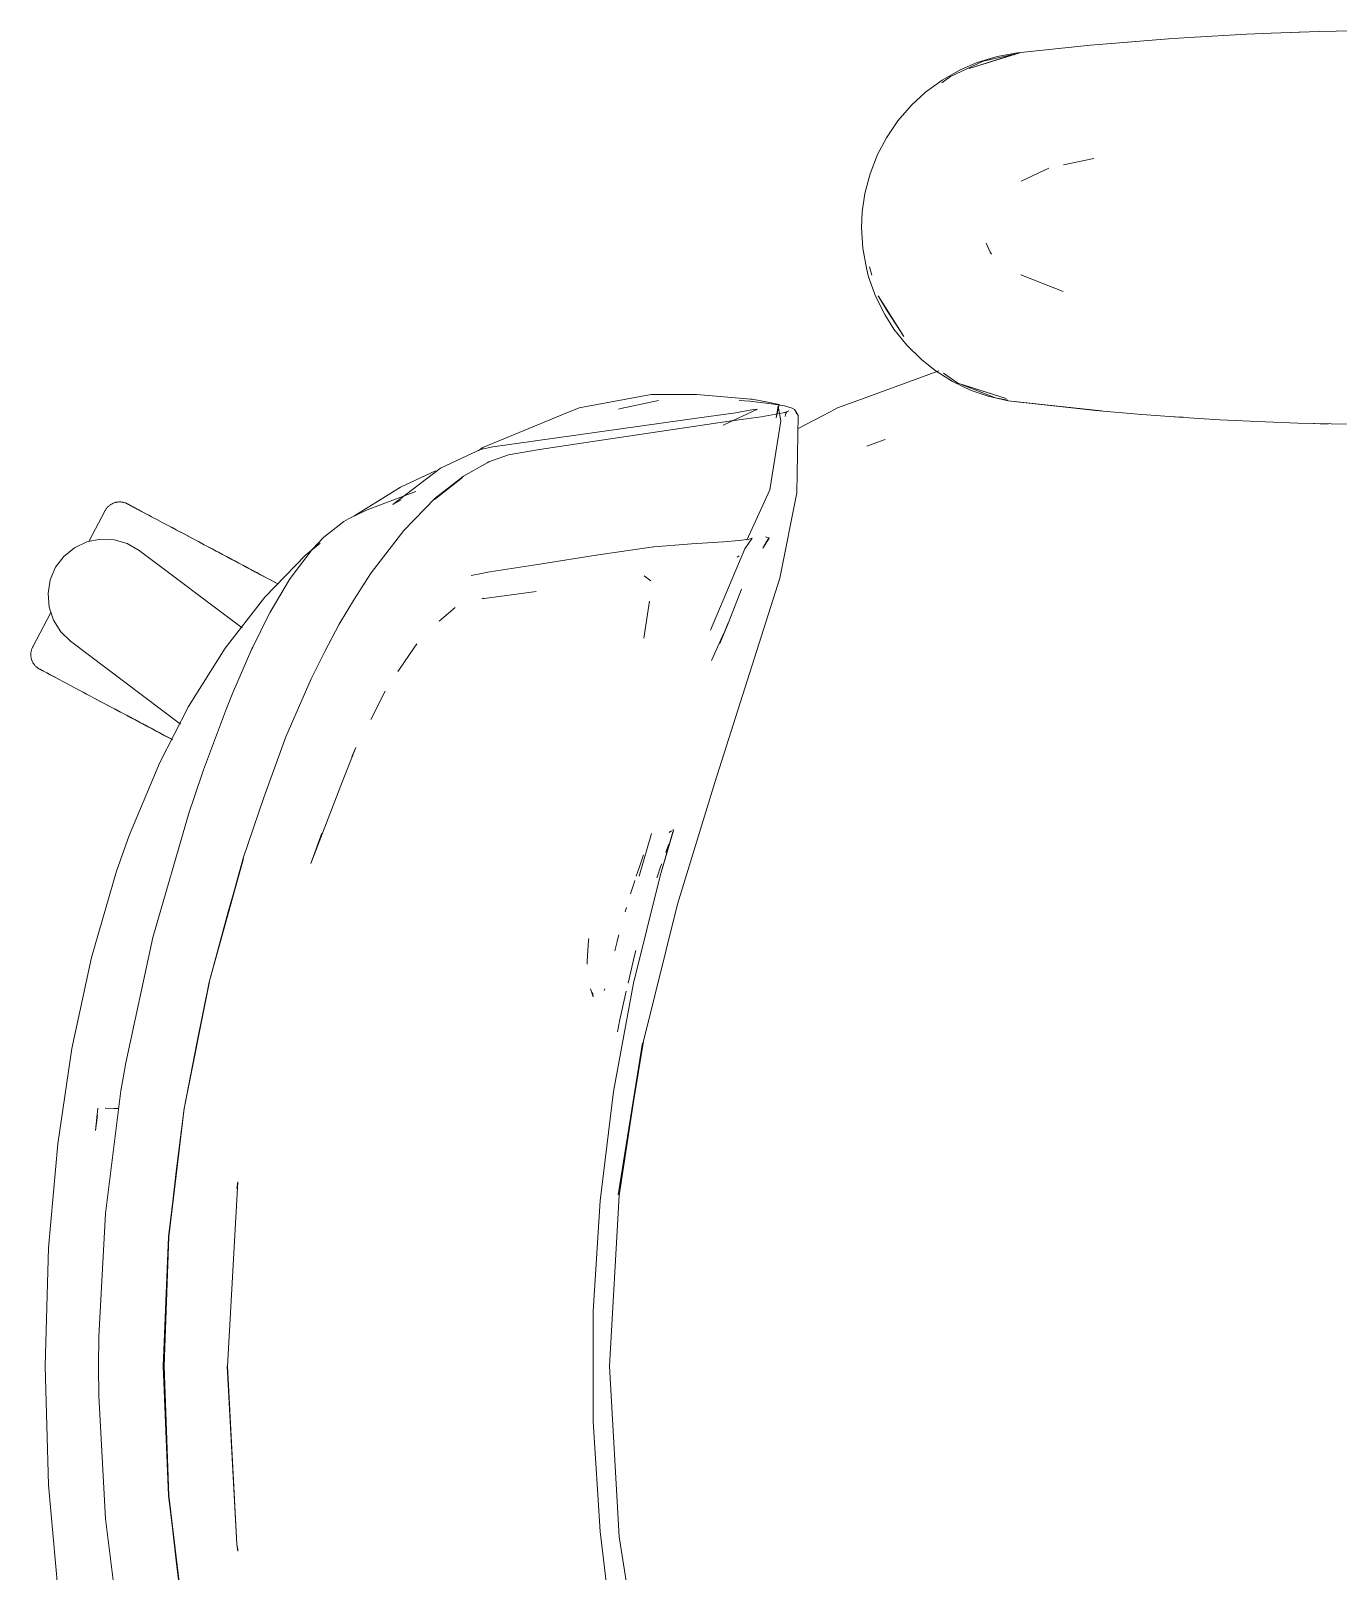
# Model space of a CAD drawing. Header units: millimetres. Extents: x 79795 to 317870, y -36033 to 97293.
# Drawn here: x 185102.3 to 185423.8, y 33353.2 to 33731.9 of the extents above; entities that cross this region are included whole.
import ezdxf

# ---------------------------------------------------------------- set-up
doc = ezdxf.new("R2010")
doc.units = ezdxf.units.MM
doc.header["$MEASUREMENT"] = 0
doc.layers.add('G-IMPT', color=8, linetype='CONTINUOUS', lineweight=9)
doc.layers.add('I-FURN', color=8, linetype='CONTINUOUS', lineweight=9)

msp = doc.modelspace()

# ---------------------------------------------------------------- linework, layer by layer
at = {"layer": 'G-IMPT'}
for p, q in [((185382.05, 33729.98), (185366.99, 33728.73)), ((185373.87, 33729.33), (185372.19, 33729.16)), ((185382.05, 33729.98), (185387.14, 33730.3)), ((185387.14, 33730.3), (185401.28, 33731.11)), ((185407.3, 33731.37), (185401.28, 33731.11)), ((185407.3, 33731.37), (185419.06, 33731.76)), ((185412.19, 33731.51), (185414.12, 33731.62)), ((185414.12, 33731.62), (185415.62, 33731.63)), ((185427.48, 33731.92), (185419.06, 33731.76)), ((185345.45, 33726.48), (185332.99, 33722.65)), ((185332.99, 33722.65), (185342.14, 33725.56)), ((185335.03, 33724.12), (185339.89, 33725.58)), ((185336.48, 33724.44), (185344.89, 33726.35)), ((185344.94, 33726.48), (185339.89, 33725.58)), ((185345.45, 33726.48), (185342.14, 33725.56)), ((185362.86, 33728.39), (185344.94, 33726.48)), ((185366.99, 33728.73), (185362.86, 33728.39)), ((185330.79, 33722.31), (185326.35, 33719.79)), ((185336.48, 33724.44), (185328.42, 33720.7)), ((185330.79, 33722.31), (185335.03, 33724.12)), ((185322.27, 33716.8), (185326.35, 33719.79)), ((185326.31, 33719.1), (185328.42, 33720.7)), ((185322.27, 33716.8), (185318.83, 33713.63)), ((185315.51, 33709.8), (185318.83, 33713.63)), ((185312.68, 33705.63), (185315.51, 33709.8)), ((185312.68, 33705.63), (185310.49, 33701.47)), ((185310.49, 33701.47), (185308.66, 33696.76)), ((185363.65, 33700.51), (185356.22, 33698.94)), ((185307.39, 33691.89), (185308.66, 33696.76)), ((185345.82, 33694.91), (185352.6, 33698.17)), ((185307.39, 33691.89), (185306.75, 33687.38)), ((185306.57, 33683.53), (185306.75, 33687.38)), ((185306.57, 33683.53), (185306.87, 33678.49)), ((185306.87, 33678.49), (185307.75, 33673.54)), ((185337.19, 33679.7), (185338.2, 33677.48)), ((185338.2, 33677.48), (185338.5, 33677.03)), ((185307.75, 33673.54), (185308.31, 33671.41)), ((185309.11, 33671.85), (185308.49, 33673.88)), ((185310.02, 33666.64), (185308.31, 33671.41)), ((185356.15, 33667.81), (185345.73, 33671.95)), ((185310.02, 33666.64), (185312.27, 33662.13)), ((185310.67, 33666.74), (185312.83, 33663.06)), ((185310.67, 33666.74), (185316.99, 33656.79)), ((185312.27, 33662.13), (185314.53, 33658.58)), ((185312.83, 33663.06), (185316.99, 33656.79)), ((185317.72, 33654.61), (185314.53, 33658.58)), ((185317.72, 33654.61), (185321.33, 33651.06)), ((185321.33, 33651.06), (185324.63, 33648.43)), ((185325.53, 33648.32), (185306.59, 33641.37)), ((185328.96, 33645.7), (185324.63, 33648.43)), ((185330.28, 33645.31), (185326.7, 33647.73)), ((185328.96, 33645.7), (185333.54, 33643.51)), ((185254.81, 33642.47), (185237.11, 33639.23)), ((185254.81, 33642.47), (185261.78, 33642.5)), ((185261.78, 33642.5), (185265.95, 33642.5)), ((185269.9, 33642.16), (185265.95, 33642.5)), ((185279.23, 33641.35), (185269.9, 33642.16)), ((185330.28, 33645.31), (185332.99, 33644.41)), ((185330.28, 33645.31), (185342.14, 33641.5)), ((185339.5, 33641.7), (185331.32, 33644.9)), ((185332.99, 33644.41), (185342.14, 33641.5)), ((185333.54, 33643.51), (185337.67, 33642.07)), ((185342.63, 33640.91), (185337.67, 33642.07)), ((185237.11, 33639.23), (185233.26, 33637.64)), ((185247.37, 33639.02), (185246.79, 33638.86)), ((185256.67, 33641.06), (185247.37, 33639.02)), ((185280.94, 33638.92), (185272.53, 33634.93)), ((185275.05, 33637.94), (185280.07, 33638.77)), ((185279.06, 33640.83), (185276.47, 33641.05)), ((185283.75, 33640.32), (185279.06, 33640.83)), ((185279.23, 33641.35), (185279.7, 33641.31)), ((185279.7, 33641.31), (185283.95, 33640.5)), ((185280.94, 33638.92), (185280.07, 33638.77)), ((185288.17, 33638.12), (185281.91, 33637.01)), ((185284.36, 33640.24), (185283.75, 33640.32)), ((185283.95, 33640.5), (185286.27, 33640.06)), ((185284.36, 33640.24), (185287.64, 33639.71)), ((185285.55, 33636.78), (185286.27, 33640.06)), ((185285.55, 33636.78), (185286.04, 33639.65)), ((185286.04, 33639.65), (185286.72, 33636.06)), ((185287.55, 33637.95), (185288.65, 33638.51)), ((185287.55, 33637.95), (185288.17, 33638.12)), ((185289.5, 33639.16), (185287.64, 33639.71)), ((185288.15, 33638.11), (185287.83, 33637.57)), ((185288.15, 33638.11), (185288.65, 33638.51)), ((185289.5, 33639.16), (185290.04, 33638.83)), ((185290.04, 33638.83), (185290.41, 33638.34)), ((185291.02, 33637.3), (185290.41, 33638.34)), ((185290.54, 33637.72), (185290.41, 33638.34)), ((185290.41, 33638.34), (185290.44, 33638.26)), ((185290.54, 33637.72), (185290.44, 33638.26)), ((185290.96, 33634.11), (185298.86, 33638.26)), ((185298.86, 33638.26), (185300.62, 33639.18)), ((185306.59, 33641.37), (185300.62, 33639.18)), ((185342.56, 33641.13), (185339.5, 33641.7)), ((185342.63, 33640.91), (185365.59, 33638.46)), ((185342.63, 33640.91), (185345.45, 33640.58)), ((185342.63, 33640.91), (185364.07, 33638.56)), ((185365.59, 33638.46), (185345.45, 33640.58)), ((185364.07, 33638.56), (185375.47, 33637.57)), ((185213.44, 33629.45), (185229.89, 33636.25)), ((185263.09, 33636.29), (185215.87, 33629.61)), ((185229.89, 33636.25), (185233.26, 33637.64)), ((185274.05, 33635.9), (185243.18, 33631.34)), ((185263.09, 33636.29), (185273.75, 33637.73)), ((185275.05, 33637.94), (185273.75, 33637.73)), ((185281.91, 33637.01), (185274.05, 33635.9)), ((185284.01, 33619.02), (185286.72, 33636.06)), ((185287.75, 33637.07), (185287.83, 33637.57)), ((185290.64, 33618.32), (185291.02, 33637.3)), ((185385.76, 33636.84), (185375.47, 33637.57)), ((185383.71, 33636.98), (185382.3, 33637.11)), ((185383.71, 33636.98), (185385.62, 33636.89)), ((185385.76, 33636.84), (185394.63, 33636.28)), ((185405.93, 33635.74), (185394.63, 33636.28)), ((185405.93, 33635.74), (185413.81, 33635.45)), ((185426.12, 33635.16), (185413.81, 33635.45)), ((185417.68, 33635.37), (185419.34, 33635.29)), ((185419.34, 33635.29), (185421.42, 33635.29)), ((185243.18, 33631.34), (185227.41, 33628.95)), ((185307.89, 33629.78), (185312.36, 33631.41)), ((185312.36, 33631.41), (185308.48, 33630.03)), ((185209.52, 33627.4), (185203, 33624.36)), ((185209.52, 33627.4), (185212.88, 33628.97)), ((185212.27, 33628.68), (185213.44, 33629.45)), ((185215.87, 33629.61), (185212.88, 33628.97)), ((185219.74, 33627.65), (185214.95, 33625.9)), ((185219.74, 33627.65), (185227.41, 33628.95)), ((185307.89, 33629.78), (185308.48, 33630.03)), ((185191.29, 33615.42), (185203, 33624.36)), ((185201.81, 33623.69), (185193.18, 33619.71)), ((185208.7, 33622.39), (185214.53, 33625.68)), ((185214.53, 33625.68), (185214.95, 33625.9)), ((185193.18, 33619.71), (185181.73, 33612.59)), ((185201.52, 33616.67), (185208.47, 33622.07)), ((185201.52, 33616.67), (185205.09, 33619.48)), ((185208.7, 33622.39), (185201.73, 33616.98)), ((185208.47, 33622.07), (185205.09, 33619.48)), ((185196.95, 33618.65), (185185.04, 33614.14)), ((185191.29, 33615.42), (185193.32, 33616.58)), ((185193.99, 33609.07), (185201.73, 33616.98)), ((185284.01, 33619.02), (185278.39, 33606.67)), ((185290.64, 33618.32), (185286.44, 33597.36)), ((185179.24, 33611.28), (185180.37, 33611.89)), ((185180.37, 33611.89), (185182.81, 33613.07)), ((185182.81, 33613.07), (185185.04, 33614.14)), ((185179.24, 33611.28), (185174.37, 33607.42)), ((185193.99, 33609.07), (185185.97, 33598.64)), ((185171.48, 33604.39), (185166.77, 33598.26)), ((185169.81, 33602.97), (185173.48, 33605.97)), ((185174.37, 33607.42), (185171.48, 33604.39)), ((185241.35, 33603), (185255.42, 33605.03)), ((185255.5, 33605.05), (185255.42, 33605.03)), ((185255.5, 33605.05), (185263.74, 33605.66)), ((185263.74, 33605.66), (185264.73, 33605.74)), ((185264.73, 33605.74), (185272.59, 33606.3)), ((185277.9, 33604.52), (185269.46, 33584.54)), ((185272.59, 33606.3), (185276.46, 33606.59)), ((185276.55, 33606.6), (185276.46, 33606.59)), ((185276.55, 33606.6), (185278.93, 33606.89)), ((185279.66, 33607.19), (185277.9, 33604.52)), ((185278.94, 33606.9), (185278.93, 33606.89)), ((185278.94, 33606.9), (185279.66, 33607.19)), ((185282.28, 33604.73), (185283.8, 33607.21)), ((185283.86, 33607.19), (185282.28, 33604.73)), ((185283.8, 33607.21), (185282.31, 33604.74)), ((185282.93, 33607.49), (185283.8, 33607.21)), ((185283.86, 33607.19), (185283.8, 33607.21)), ((185169.81, 33602.97), (185159.85, 33592.68)), ((185226.88, 33600.71), (185215.15, 33598.91)), ((185226.88, 33600.71), (185227.48, 33600.81)), ((185227.99, 33600.89), (185227.48, 33600.81)), ((185241.35, 33603), (185227.99, 33600.89)), ((185276.45, 33602.8), (185276.01, 33602.53)), ((185161.17, 33588.97), (185165.9, 33596.97)), ((185166.77, 33598.26), (185165.9, 33596.97)), ((185181.92, 33592.28), (185185.8, 33598.38)), ((185185.8, 33598.38), (185185.97, 33598.64)), ((185210.54, 33597.96), (185212.7, 33598.42)), ((185212.7, 33598.42), (185214.68, 33598.84)), ((185215.15, 33598.91), (185214.68, 33598.84)), ((185254.76, 33596.66), (185253.12, 33597.93)), ((185270.45, 33547.12), (185286.44, 33597.36)), ((185150.05, 33580.08), (185159.85, 33592.68)), ((185226.58, 33594.03), (185213.22, 33592.25)), ((185273.76, 33586.18), (185277.02, 33594.65)), ((185160.86, 33588.38), (185161.17, 33588.97)), ((185181.92, 33592.28), (185178.15, 33586.06)), ((185202.72, 33586.75), (185206.63, 33590.09)), ((185213.22, 33592.25), (185213.69, 33592.4)), ((185254.41, 33591.71), (185253.01, 33582.54)), ((185254.41, 33591.71), (185254.36, 33591.36)), ((185160.86, 33588.38), (185156.86, 33580.37)), ((185174.58, 33579.27), (185178.15, 33586.06)), ((185271.74, 33581.28), (185273.77, 33586.38)), ((185273.77, 33586.38), (185271.74, 33581.26)), ((185273.76, 33586.18), (185271.74, 33581.28)), ((185272.74, 33583.8), (185269.69, 33577.08)), ((185141.07, 33565.78), (185150.05, 33580.08)), ((185156.64, 33579.92), (185151.87, 33568.96)), ((185156.64, 33579.92), (185156.86, 33580.37)), ((185174.58, 33579.27), (185171.2, 33572.54)), ((185196.45, 33580.12), (185192.95, 33574.99)), ((185196.45, 33580.12), (185197.2, 33581.22)), ((185192.95, 33574.99), (185192.56, 33574.41)), ((185165.02, 33558.31), (185171.2, 33572.54)), ((185151.87, 33568.96), (185150.39, 33565.28)), ((185189.42, 33569.51), (185185.88, 33562.54)), ((185133.98, 33552.01), (185141.07, 33565.78)), ((185144.79, 33550.21), (185150.39, 33565.28)), ((185159.56, 33543.43), (185165.02, 33558.31)), ((185178.53, 33546.35), (185182.25, 33555.68)), ((185182.25, 33555.68), (185181.25, 33553.43)), ((185126.46, 33534.03), (185133.98, 33552.01)), ((185144.79, 33550.21), (185142.45, 33543.39)), ((185141.25, 33539.78), (185142.45, 33543.39)), ((185159.56, 33543.43), (185154.55, 33528.52)), ((185171.15, 33527.18), (185177.86, 33544.62)), ((185177.86, 33544.62), (185178.53, 33546.35)), ((185261.27, 33517.15), (185270.45, 33547.12)), ((185141.25, 33539.78), (185132.31, 33508.96)), ((185126.46, 33534.03), (185123.39, 33525.3)), ((185171.15, 33527.18), (185173.87, 33534.61)), ((185251.85, 33524.09), (185254.88, 33534.52)), ((185257.04, 33524.1), (185260.31, 33535.32)), ((185257.04, 33524.1), (185260.15, 33534.92)), ((185257.04, 33524.1), (185260.1, 33534.63)), ((185259.22, 33534.78), (185259.83, 33535.17)), ((185259.22, 33534.78), (185259.43, 33534.93)), ((185260.1, 33534.63), (185260.15, 33534.92)), ((185260.31, 33535.32), (185260.18, 33535.56)), ((185146.17, 33498.02), (185154.55, 33528.52)), ((185146.17, 33498.02), (185154.6, 33528.43)), ((185150.82, 33515.26), (185154.6, 33528.43)), ((185252.97, 33529.27), (185252.21, 33527.11)), ((185258.42, 33529.87), (185258.77, 33530.85)), ((185258.77, 33530.85), (185259.16, 33531.92)), ((185123.39, 33525.3), (185117.22, 33504.06)), ((185251.95, 33526.39), (185251.18, 33524.09)), ((185251.95, 33526.39), (185252.21, 33527.11)), ((185256.41, 33524.09), (185257.15, 33526.32)), ((185257.43, 33527.12), (185257.15, 33526.32)), ((185250.56, 33522.17), (185249.77, 33519.68)), ((185250.49, 33497.78), (185257.04, 33524.1)), ((185250.8, 33522.96), (185250.56, 33522.17)), ((185256.41, 33524.09), (185256.26, 33523.64)), ((185261.27, 33517.15), (185252.95, 33483.46)), ((185150.82, 33515.26), (185146.17, 33498.02)), ((185248.78, 33516.39), (185248.45, 33515.27)), ((185246.87, 33509.6), (185245.88, 33505.73)), ((185246.87, 33509.6), (185246.48, 33508.07)), ((185125.64, 33478.17), (185132.31, 33508.96)), ((185239.17, 33504.54), (185239.45, 33508.24)), ((185239.45, 33508.24), (185239.48, 33508.72)), ((185250.72, 33504.51), (185251.06, 33505.8)), ((185117.22, 33504.06), (185112.4, 33481.69)), ((185239.17, 33504.54), (185239.07, 33503.16)), ((185239.07, 33502.46), (185239.07, 33503.16)), ((185249.17, 33497.76), (185250.72, 33504.51)), ((185139.99, 33466.89), (185146.21, 33498.13)), ((185146.21, 33498.13), (185140, 33466.97)), ((185146.17, 33498.02), (185143.09, 33483)), ((185240.61, 33494.37), (185239.92, 33496.32)), ((185240.61, 33494.37), (185240.39, 33495.42)), ((185243.28, 33495.97), (185243.41, 33496.38)), ((185250.49, 33497.78), (185245.56, 33471.11)), ((185247.01, 33488.37), (185248.72, 33495.79)), ((185246.54, 33485.74), (185247.01, 33488.37)), ((185139.99, 33466.89), (185143.09, 33483)), ((185252.95, 33483.46), (185246.7, 33445.72)), ((185246.7, 33445.72), (185252.69, 33483.08)), ((185246.96, 33445.55), (185252.69, 33483.08)), ((185108.91, 33458.27), (185112.4, 33481.69)), ((185124.46, 33471.25), (185125.64, 33478.17)), ((185120.65, 33441.08), (185124.46, 33471.25)), ((185245.56, 33471.11), (185242.26, 33444.19)), ((185118.81, 33466.98), (185118.16, 33461.56)), ((185118.73, 33465.33), (185118.16, 33461.56)), ((185120.57, 33467.01), (185122.67, 33466.93)), ((185120.57, 33467.01), (185120.68, 33467.01)), ((185123.91, 33466.89), (185122.67, 33466.93)), ((185136.17, 33435.38), (185140, 33466.97)), ((185136.21, 33435.34), (185139.99, 33466.89)), ((185138.05, 33451.41), (185139.99, 33466.89)), ((185106.65, 33432.7), (185108.91, 33458.27)), ((185138.05, 33451.41), (185136.21, 33435.34)), ((185150.66, 33403.56), (185153.17, 33448.9)), ((185153.17, 33448.9), (185152.94, 33447.29)), ((185153.21, 33448.84), (185153.17, 33448.59)), ((185152.94, 33447.29), (185153.17, 33448.59)), ((185246.96, 33445.55), (185244.6, 33403.56)), ((185240.61, 33417.12), (185242.26, 33444.19)), ((185119.03, 33410.87), (185120.65, 33441.08)), ((185134.84, 33403.56), (185136.17, 33435.38)), ((185136.21, 33435.34), (185135.07, 33403.56)), ((185136.21, 33435.34), (185135.54, 33420.44)), ((185105.8, 33403.56), (185106.65, 33432.7)), ((185135.54, 33420.44), (185135.07, 33403.56)), ((185240.61, 33390), (185240.61, 33417.12)), ((185119.03, 33410.87), (185118.94, 33403.56)), ((185106.65, 33374.42), (185105.8, 33403.56)), ((185119.03, 33396.25), (185118.94, 33403.56)), ((185136.17, 33371.74), (185134.84, 33403.56)), ((185135.54, 33386.68), (185135.07, 33403.56)), ((185136.21, 33371.78), (185135.07, 33403.56)), ((185150.61, 33403.56), (185152.94, 33359.83)), ((185150.66, 33403.56), (185152.94, 33359.83)), ((185246.96, 33361.57), (185244.6, 33403.56)), ((185119.03, 33396.25), (185120.65, 33366.05)), ((185240.61, 33390), (185242.26, 33362.93)), ((185135.54, 33386.68), (185136.21, 33371.78)), ((185108.91, 33348.85), (185106.65, 33374.42)), ((185136.17, 33371.74), (185140, 33340.15)), ((185136.21, 33371.78), (185139.99, 33340.23)), ((185136.21, 33371.78), (185138.05, 33355.71)), ((185120.65, 33366.05), (185124.46, 33335.88)), ((185245.56, 33336.01), (185242.26, 33362.93)), ((185252.95, 33323.66), (185246.96, 33361.57)), ((185152.94, 33359.83), (185153.2, 33358.06)), ((185152.94, 33359.83), (185153.17, 33358.53)), ((185153.21, 33358.28), (185153.17, 33358.53)), ((185139.99, 33340.23), (185138.05, 33355.71))]:
    msp.add_line(p, q, dxfattribs=at)
at = {"layer": 'I-FURN'}
for p, q in [((185121.72, 33615.28), (185121.85, 33615.37)), ((185121.85, 33615.37), (185121.99, 33615.46)), ((185121.99, 33615.46), (185122.12, 33615.54)), ((185122.12, 33615.54), (185122.26, 33615.62)), ((185122.26, 33615.62), (185122.41, 33615.69)), ((185122.41, 33615.69), (185122.56, 33615.76)), ((185122.56, 33615.76), (185122.71, 33615.82)), ((185122.71, 33615.82), (185122.86, 33615.87)), ((185122.86, 33615.87), (185123.01, 33615.92)), ((185123.01, 33615.92), (185123.17, 33615.96)), ((185123.17, 33615.96), (185123.32, 33616)), ((185123.32, 33616), (185123.48, 33616.03)), ((185123.48, 33616.03), (185123.64, 33616.05)), ((185123.64, 33616.05), (185123.8, 33616.06)), ((185123.8, 33616.06), (185123.96, 33616.07)), ((185123.96, 33616.07), (185124.12, 33616.08)), ((185124.12, 33616.08), (185124.29, 33616.08)), ((185124.29, 33616.08), (185124.45, 33616.07)), ((185124.45, 33616.07), (185124.61, 33616.05)), ((185124.61, 33616.05), (185124.77, 33616.03)), ((185124.77, 33616.03), (185124.93, 33616)), ((185124.93, 33616), (185125.08, 33615.96)), ((185125.08, 33615.96), (185125.24, 33615.92)), ((185125.24, 33615.92), (185125.39, 33615.88)), ((185125.39, 33615.88), (185125.55, 33615.82)), ((185125.55, 33615.82), (185125.7, 33615.76)), ((185125.7, 33615.76), (185125.84, 33615.7)), ((185125.84, 33615.7), (185125.99, 33615.63)), ((185125.99, 33615.63), (185126.03, 33615.61)), ((185126.03, 33615.61), (185126.05, 33615.6)), ((185126.03, 33615.6), (185126.03, 33615.61)), ((185126.07, 33615.58), (185126.03, 33615.6)), ((185126.05, 33615.6), (185126.11, 33615.56)), ((185126.16, 33615.54), (185126.07, 33615.58)), ((185126.11, 33615.56), (185126.21, 33615.51)), ((185126.28, 33615.47), (185126.16, 33615.54)), ((185126.21, 33615.51), (185126.35, 33615.44)), ((185126.44, 33615.39), (185126.28, 33615.47)), ((185126.35, 33615.44), (185126.53, 33615.34)), ((185126.64, 33615.28), (185126.44, 33615.39)), ((185126.53, 33615.34), (185126.75, 33615.22)), ((185120.57, 33613.94), (185116.54, 33606.36)), ((185120.57, 33613.94), (185120.65, 33614.08)), ((185120.65, 33614.08), (185120.74, 33614.22)), ((185120.74, 33614.22), (185120.83, 33614.35)), ((185120.83, 33614.35), (185120.92, 33614.48)), ((185120.92, 33614.48), (185121.02, 33614.61)), ((185121.02, 33614.61), (185121.13, 33614.73)), ((185121.13, 33614.73), (185121.24, 33614.85)), ((185121.24, 33614.85), (185121.35, 33614.96)), ((185121.35, 33614.96), (185121.47, 33615.07)), ((185121.47, 33615.07), (185121.59, 33615.18)), ((185121.59, 33615.18), (185121.72, 33615.28)), ((185126.88, 33615.15), (185126.64, 33615.28)), ((185126.75, 33615.22), (185127, 33615.09)), ((185127.16, 33615), (185126.88, 33615.15)), ((185127, 33615.09), (185127.3, 33614.93)), ((185127.48, 33614.83), (185127.16, 33615)), ((185127.3, 33614.93), (185127.64, 33614.75)), ((185127.83, 33614.65), (185127.48, 33614.83)), ((185127.64, 33614.75), (185128.01, 33614.55)), ((185128.23, 33614.44), (185127.83, 33614.65)), ((185128.01, 33614.55), (185128.42, 33614.33)), ((185128.66, 33614.21), (185128.23, 33614.44)), ((185128.42, 33614.33), (185128.87, 33614.1)), ((185129.12, 33613.96), (185128.66, 33614.21)), ((185128.87, 33614.1), (185129.35, 33613.84)), ((185129.62, 33613.69), (185129.12, 33613.96)), ((185129.35, 33613.84), (185129.87, 33613.56)), ((185130.16, 33613.41), (185129.62, 33613.69)), ((185129.87, 33613.56), (185130.42, 33613.27)), ((185130.73, 33613.11), (185130.16, 33613.41)), ((185130.42, 33613.27), (185131, 33612.96)), ((185131.33, 33612.79), (185130.73, 33613.11)), ((185131.96, 33612.45), (185131.33, 33612.79)), ((185132.63, 33612.1), (185131.96, 33612.45)), ((185133.32, 33611.73), (185132.63, 33612.1)), ((185134.04, 33611.34), (185133.32, 33611.73)), ((185134.79, 33610.94), (185134.04, 33611.34)), ((185135.57, 33610.53), (185134.79, 33610.94)), ((185136.37, 33610.11), (185135.57, 33610.53)), ((185137.19, 33609.67), (185136.37, 33610.11)), ((185136.75, 33609.91), (185137.58, 33609.46)), ((185138.04, 33609.22), (185137.19, 33609.67)), ((185137.58, 33609.46), (185138.44, 33609.01)), ((185138.91, 33608.76), (185138.04, 33609.22)), ((185138.44, 33609.01), (185139.31, 33608.54)), ((185139.8, 33608.28), (185138.91, 33608.76)), ((185139.31, 33608.54), (185140.21, 33608.06)), ((185140.7, 33607.8), (185139.8, 33608.28)), ((185140.21, 33608.06), (185141.12, 33607.58)), ((185141.62, 33607.31), (185140.7, 33607.8)), ((185110.42, 33602.69), (185113.04, 33604.82)), ((185113.04, 33604.82), (185116.09, 33606.26)), ((185116.09, 33606.26), (185119.39, 33606.93)), ((185119.39, 33606.93), (185122.76, 33606.79)), ((185122.76, 33606.79), (185126, 33605.85)), ((185126, 33605.85), (185128.92, 33604.16)), ((185128.92, 33604.16), (185154.24, 33585.08)), ((185141.12, 33607.58), (185142.05, 33607.08)), ((185142.56, 33606.81), (185141.62, 33607.31)), ((185142.05, 33607.08), (185143, 33606.58)), ((185143.51, 33606.31), (185142.56, 33606.81)), ((185143, 33606.58), (185143.96, 33606.07)), ((185144.48, 33605.8), (185143.51, 33606.31)), ((185143.96, 33606.07), (185144.92, 33605.56)), ((185145.45, 33605.28), (185144.48, 33605.8)), ((185144.92, 33605.56), (185145.9, 33605.04)), ((185146.44, 33604.75), (185145.45, 33605.28)), ((185145.9, 33605.04), (185146.89, 33604.51)), ((185147.43, 33604.23), (185146.44, 33604.75)), ((185146.89, 33604.51), (185147.88, 33603.98)), ((185148.42, 33603.7), (185147.43, 33604.23)), ((185147.88, 33603.98), (185148.88, 33603.45)), ((185108.39, 33600), (185110.42, 33602.69)), ((185149.42, 33603.16), (185148.42, 33603.7)), ((185148.88, 33603.45), (185149.89, 33602.92)), ((185150.43, 33602.63), (185149.42, 33603.16)), ((185149.89, 33602.92), (185150.89, 33602.39)), ((185151.43, 33602.1), (185150.43, 33602.63)), ((185150.89, 33602.39), (185151.9, 33601.85)), ((185152.44, 33601.56), (185151.43, 33602.1)), ((185151.9, 33601.85), (185152.9, 33601.32)), ((185153.44, 33601.03), (185152.44, 33601.56)), ((185152.9, 33601.32), (185153.9, 33600.78)), ((185154.44, 33600.5), (185153.44, 33601.03)), ((185153.9, 33600.78), (185154.9, 33600.25)), ((185155.44, 33599.97), (185154.44, 33600.5)), ((185154.9, 33600.25), (185155.89, 33599.73)), ((185106.52, 33593.57), (185107.06, 33596.9)), ((185107.06, 33596.9), (185108.39, 33600)), ((185156.42, 33599.44), (185155.44, 33599.97)), ((185155.89, 33599.73), (185156.87, 33599.2)), ((185157.4, 33598.92), (185156.42, 33599.44)), ((185156.87, 33599.2), (185157.85, 33598.69)), ((185158.37, 33598.41), (185157.4, 33598.92)), ((185157.85, 33598.69), (185158.81, 33598.17)), ((185159.33, 33597.9), (185158.37, 33598.41)), ((185158.81, 33598.17), (185159.76, 33597.67)), ((185160.27, 33597.4), (185159.33, 33597.9)), ((185159.76, 33597.67), (185160.7, 33597.17)), ((185161.2, 33596.9), (185160.27, 33597.4)), ((185160.7, 33597.17), (185161.62, 33596.68)), ((185162.11, 33596.42), (185161.2, 33596.9)), ((185161.62, 33596.68), (185162.53, 33596.2)), ((185163.01, 33595.94), (185162.11, 33596.42)), ((185106.78, 33590.21), (185106.52, 33593.57)), ((185107.23, 33588.85), (185102.76, 33580.44)), ((185107.85, 33587), (185106.78, 33590.21)), ((185109.65, 33584.15), (185107.85, 33587)), ((185112.08, 33581.81), (185109.65, 33584.15)), ((185139.14, 33561.42), (185112.08, 33581.81)), ((185102.29, 33578.7), (185102.3, 33578.86)), ((185102.29, 33578.54), (185102.29, 33578.7)), ((185102.3, 33578.38), (185102.29, 33578.54)), ((185102.3, 33578.86), (185102.32, 33579.02)), ((185102.31, 33578.22), (185102.3, 33578.38)), ((185102.32, 33578.06), (185102.31, 33578.22)), ((185102.32, 33579.02), (185102.34, 33579.18)), ((185102.34, 33577.9), (185102.32, 33578.06)), ((185102.34, 33579.18), (185102.37, 33579.34)), ((185102.37, 33577.74), (185102.34, 33577.9)), ((185102.37, 33579.34), (185102.41, 33579.5)), ((185102.41, 33577.58), (185102.37, 33577.74)), ((185102.41, 33579.5), (185102.45, 33579.66)), ((185102.45, 33577.43), (185102.41, 33577.58)), ((185102.45, 33579.66), (185102.49, 33579.81)), ((185102.49, 33579.81), (185102.55, 33579.96)), ((185102.55, 33579.96), (185102.61, 33580.11)), ((185102.61, 33580.11), (185102.67, 33580.26)), ((185102.67, 33580.26), (185102.74, 33580.4)), ((185102.74, 33580.4), (185102.76, 33580.44)), ((185102.5, 33577.27), (185102.45, 33577.43)), ((185102.55, 33577.12), (185102.5, 33577.27)), ((185102.61, 33576.97), (185102.55, 33577.12)), ((185102.68, 33576.83), (185102.61, 33576.97)), ((185102.75, 33576.68), (185102.68, 33576.83)), ((185102.83, 33576.54), (185102.75, 33576.68)), ((185102.91, 33576.4), (185102.83, 33576.54)), ((185103, 33576.27), (185102.91, 33576.4)), ((185103.09, 33576.14), (185103, 33576.27)), ((185103.19, 33576.01), (185103.09, 33576.14)), ((185103.3, 33575.89), (185103.19, 33576.01)), ((185103.41, 33575.77), (185103.3, 33575.89)), ((185103.52, 33575.65), (185103.41, 33575.77)), ((185103.64, 33575.54), (185103.52, 33575.65)), ((185103.76, 33575.44), (185103.64, 33575.54)), ((185103.89, 33575.34), (185103.76, 33575.44)), ((185104.02, 33575.24), (185103.89, 33575.34)), ((185104.15, 33575.15), (185104.02, 33575.24)), ((185104.29, 33575.07), (185104.15, 33575.15)), ((185104.43, 33574.99), (185104.29, 33575.07)), ((185104.44, 33574.99), (185104.43, 33574.99)), ((185104.43, 33574.99), (185104.45, 33574.98)), ((185104.48, 33574.97), (185104.44, 33574.99)), ((185104.45, 33574.98), (185104.51, 33574.95)), ((185104.56, 33574.92), (185104.48, 33574.97)), ((185104.51, 33574.95), (185104.61, 33574.89)), ((185104.68, 33574.86), (185104.56, 33574.92)), ((185104.61, 33574.89), (185104.75, 33574.82)), ((185104.84, 33574.77), (185104.68, 33574.86)), ((185104.75, 33574.82), (185104.93, 33574.72)), ((185105.04, 33574.66), (185104.84, 33574.77)), ((185104.93, 33574.72), (185105.15, 33574.61)), ((185105.28, 33574.54), (185105.04, 33574.66)), ((185105.15, 33574.61), (185105.41, 33574.47)), ((185105.56, 33574.39), (185105.28, 33574.54)), ((185105.41, 33574.47), (185105.71, 33574.31)), ((185105.88, 33574.22), (185105.56, 33574.39)), ((185105.71, 33574.31), (185106.04, 33574.13)), ((185106.24, 33574.03), (185105.88, 33574.22)), ((185106.04, 33574.13), (185106.41, 33573.94)), ((185106.63, 33573.82), (185106.24, 33574.03)), ((185106.41, 33573.94), (185106.82, 33573.72)), ((185107.06, 33573.59), (185106.63, 33573.82)), ((185106.82, 33573.72), (185107.27, 33573.48)), ((185107.53, 33573.34), (185107.06, 33573.59)), ((185107.27, 33573.48), (185107.75, 33573.22)), ((185108.03, 33573.08), (185107.53, 33573.34)), ((185107.75, 33573.22), (185108.27, 33572.95)), ((185108.56, 33572.79), (185108.03, 33573.08)), ((185108.27, 33572.95), (185108.82, 33572.66)), ((185109.13, 33572.49), (185108.56, 33572.79)), ((185108.82, 33572.66), (185109.4, 33572.35)), ((185109.4, 33572.35), (185110.02, 33572.02)), ((185110.02, 33572.02), (185110.67, 33571.67)), ((185110.67, 33571.67), (185111.35, 33571.31)), ((185111.35, 33571.31), (185112.05, 33570.94)), ((185112.05, 33570.94), (185112.79, 33570.55)), ((185112.79, 33570.55), (185113.55, 33570.14)), ((185113.55, 33570.14), (185114.34, 33569.72)), ((185114.34, 33569.72), (185115.15, 33569.29)), ((185115.15, 33569.29), (185115.99, 33568.85)), ((185115.99, 33568.85), (185116.84, 33568.39)), ((185116.84, 33568.39), (185117.72, 33567.92)), ((185117.72, 33567.92), (185118.62, 33567.45)), ((185119.11, 33567.19), (185118.2, 33567.67)), ((185118.62, 33567.45), (185119.53, 33566.96)), ((185120.03, 33566.7), (185119.11, 33567.19)), ((185119.53, 33566.96), (185120.46, 33566.47)), ((185120.97, 33566.2), (185120.03, 33566.7)), ((185120.46, 33566.47), (185121.4, 33565.97)), ((185121.92, 33565.69), (185120.97, 33566.2)), ((185121.4, 33565.97), (185122.36, 33565.46)), ((185122.88, 33565.18), (185121.92, 33565.69)), ((185122.36, 33565.46), (185123.33, 33564.94)), ((185123.86, 33564.66), (185122.88, 33565.18)), ((185123.33, 33564.94), (185124.31, 33564.42)), ((185124.84, 33564.14), (185123.86, 33564.66)), ((185124.31, 33564.42), (185125.29, 33563.9)), ((185125.83, 33563.61), (185124.84, 33564.14)), ((185125.29, 33563.9), (185126.29, 33563.37)), ((185126.83, 33563.08), (185125.83, 33563.61)), ((185126.29, 33563.37), (185127.29, 33562.84)), ((185127.83, 33562.55), (185126.83, 33563.08)), ((185127.29, 33562.84), (185128.29, 33562.3)), ((185128.83, 33562.02), (185127.83, 33562.55)), ((185128.29, 33562.3), (185129.3, 33561.77)), ((185129.84, 33561.48), (185128.83, 33562.02)), ((185129.3, 33561.77), (185130.3, 33561.23)), ((185130.84, 33560.95), (185129.84, 33561.48)), ((185130.3, 33561.23), (185131.31, 33560.7)), ((185131.85, 33560.41), (185130.84, 33560.95)), ((185131.31, 33560.7), (185132.31, 33560.17)), ((185132.85, 33559.88), (185131.85, 33560.41)), ((185132.31, 33560.17), (185133.3, 33559.64)), ((185133.84, 33559.35), (185132.85, 33559.88)), ((185133.3, 33559.64), (185134.29, 33559.11)), ((185134.83, 33558.83), (185133.84, 33559.35)), ((185134.29, 33559.11), (185135.28, 33558.59)), ((185135.81, 33558.31), (185134.83, 33558.83)), ((185135.28, 33558.59), (185136.25, 33558.07)), ((185136.77, 33557.79), (185135.81, 33558.31)), ((185136.25, 33558.07), (185137.22, 33557.56))]:
    msp.add_line(p, q, dxfattribs=at)

doc.saveas('drawing.dxf')
